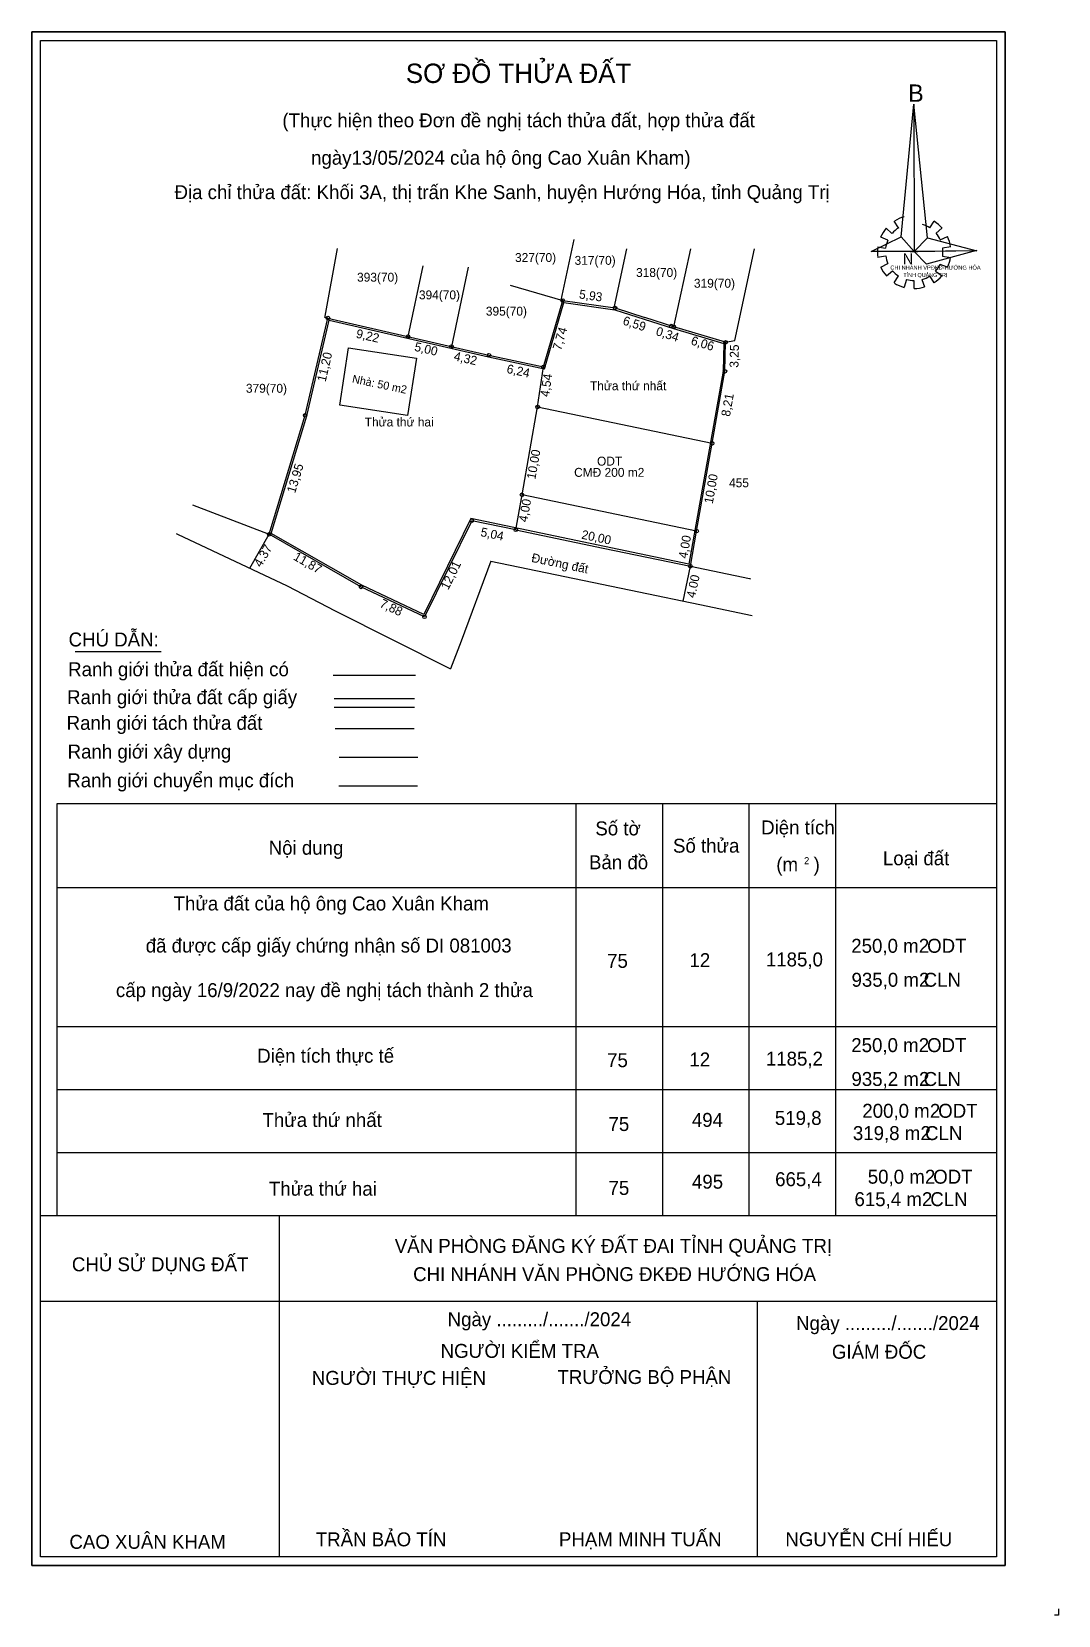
# Model space of a CAD drawing. Extents: x -165 to 552338, y -8 to 1839535.
# Drawn here: x 552222.9 to 552338.1, y 1839356.9 to 1839534.6 of the extents above.
import ezdxf

# ---------------------------------------------------------------- set-up
doc = ezdxf.new("R2010")
doc.units = 0
for name, color, linetype in [('Level 1', 7, 'Continuous'), ('Level 10', 7, 'Continuous'), ('Level 15', 7, 'Continuous'), ('Level 16', 7, 'Continuous'), ('Level 2', 7, 'Continuous'), ('Level 20', 7, 'Continuous'), ('Level 36', 7, 'Continuous'), ('Level 5', 7, 'Continuous'), ('Level 62', 7, 'Continuous'), ('Level 63', 7, 'Continuous'), ('Level 9', 7, 'Continuous')]:
    doc.layers.add(name, color=color, linetype=linetype)

msp = doc.modelspace()

# ---------------------------------------------------------------- linework, layer by layer
at = {"layer": 'Level 1'}
for p, q in [((552332.14, 1839362.51), (552332.14, 1839534.55)), ((552320.18, 1839512.55), (552319.7, 1839513.28)), ((552323.68, 1839512.55), (552324.16, 1839513.28)), ((552318.98, 1839511.16), (552318.18, 1839511.49)), ((552318.77, 1839512.5), (552319.43, 1839511.91)), ((552325.04, 1839512.5), (552324.38, 1839511.94)), ((552324.86, 1839511.19), (552325.66, 1839511.58)), ((552317.83, 1839510.41), (552318.71, 1839510.27)), ((552318.71, 1839509.37), (552317.83, 1839509.24)), ((552321.49, 1839509.88), (552322.35, 1839509.88)), ((552326.03, 1839510.41), (552325.12, 1839510.27)), ((552325.12, 1839509.37), (552326.03, 1839509.24)), ((552326.03, 1839509.57), (552326.03, 1839509.57)), ((552326.03, 1839509.57), (552326.03, 1839509.57)), ((552318.18, 1839508.15), (552318.98, 1839508.54)), ((552319.51, 1839507.7), (552318.82, 1839507.14)), ((552324.33, 1839507.7), (552325.05, 1839507.17)), ((552325.67, 1839508.13), (552324.84, 1839508.44)), ((552319.7, 1839506.39), (552320.16, 1839507.17)), ((552321.06, 1839506.75), (552320.8, 1839505.89)), ((552321.92, 1839505.75), (552321.92, 1839506.61)), ((552322.8, 1839506.75), (552323.07, 1839505.92)), ((552324.16, 1839506.39), (552323.68, 1839507.15))]:
    msp.add_line(p, q, dxfattribs=at)
msp.add_lwpolyline([(552332.14, 1839534.55), (552222.94, 1839534.55), (552222.94, 1839362.51), (552332.14, 1839362.51)], dxfattribs=at)
for points in [[(552321.87, 1839526.44), (552321.92, 1839509.9), (552320.48, 1839511.55)], [(552321.87, 1839526.44), (552321.92, 1839509.9), (552323.44, 1839511.44)], [(552317.11, 1839509.9), (552320.48, 1839511.55), (552321.92, 1839509.9)], [(552328.97, 1839509.96), (552321.92, 1839509.9), (552323.44, 1839511.44)], [(552328.92, 1839509.99), (552323.31, 1839508.48), (552321.92, 1839509.9)]]:
    msp.add_lwpolyline(points, close=True, dxfattribs=at)
for centre, major_axis, start_param, end_param in [((552321.93, 1839509.85), (3.23, 0), 2.133735, 2.444963), ((552321.93, 1839509.85), (4.12, 0), 1.84956, 2.139009), ((552321.93, 1839509.85), (3.23, 0), 1.002709, 1.275562), ((552321.93, 1839509.85), (4.12, 0), 0.710562, 0.996872), ((552321.93, 1839509.85), (4.12, 0), 2.439582, 2.724002), ((552321.93, 1839509.85), (3.23, 0), 2.723685, 3.015158), ((552321.93, 1839509.85), (3.23, 0), 0.426784, 0.706465), ((552321.93, 1839509.85), (4.12, 0), 0.139051, 0.433933), ((552321.91, 1839509.79), (3.46, -2.24), 3.569886, 3.856919), ((552321.93, 1839509.85), (3.23, 0), 3.2823, 3.561051), ((552321.93, 1839509.85), (3.23, 0), 6.135584, 6.416185), ((552321.93, 1839509.85), (4.12, 0), 5.849798, 6.138396), ((552321.93, 1839509.85), (4.12, 0), 3.569886, 3.856919), ((552321.93, 1839509.85), (3.23, 0), 3.860776, 4.132583), ((552321.93, 1839509.85), (3.23, 0), 5.549695, 5.830716), ((552321.91, 1839509.82), (4.12, 0), 4.147091, 4.436593), ((552321.93, 1839509.85), (3.23, 0), 4.438547, 4.71314), ((552321.93, 1839509.85), (4.12, 0), 4.71301, 4.997611), ((552321.93, 1839509.85), (3.23, 0), 4.990871, 5.284602), ((552321.93, 1839509.85), (4.12, 0), 5.285614, 5.570855)]:
    msp.add_ellipse(centre, major_axis=major_axis, ratio=0.995001, start_param=start_param, end_param=end_param, dxfattribs=at)
at = {"layer": 'Level 10'}
msp.add_line((552277.24, 1839478.67), (552287.03, 1839476.63), dxfattribs=at)
for points in [[(552280.33, 1839496.96), (552282.5, 1839504.39), (552288.37, 1839503.56), (552291.72, 1839502.48)], [(552277.24, 1839478.67), (552272.3, 1839479.7), (552267, 1839468.92), (552259.87, 1839472.27), (552249.57, 1839478.17), (552253.61, 1839491.52), (552256.16, 1839502.43), (552274.23, 1839498.27), (552280.33, 1839496.96)], [(552287.03, 1839476.63), (552296.82, 1839474.59), (552297.52, 1839478.53), (552299.27, 1839488.38), (552300.7, 1839496.46), (552300.78, 1839499.71), (552294.97, 1839501.44), (552291.72, 1839502.48)], [(552277.24, 1839478.67), (552277.94, 1839482.61), (552279.68, 1839492.46), (552280.33, 1839496.96)]]:
    msp.add_lwpolyline(points, dxfattribs=at)
at = {"layer": 'Level 16'}
for p, q in [((552288.26, 1839503.58), (552289.7, 1839510.18)), ((552294.97, 1839501.44), (552296.86, 1839510.18)), ((552276.59, 1839506.11), (552282.5, 1839504.39)), ((552240.96, 1839481.49), (552249.45, 1839478.24)), ((552227.81, 1839465.01), (552237.46, 1839465.01))]:
    msp.add_line(p, q, dxfattribs=at)
for points in [[(552256.16, 1839502.43), (552255.83, 1839502.51), (552255.87, 1839502.65), (552257.22, 1839510.25)], [(552300.78, 1839499.71), (552301.79, 1839499.92), (552304.01, 1839510.18)], [(552239.13, 1839478.27), (552239.29, 1839478.2), (552251.6, 1839472.39), (552256.99, 1839469.58), (552269.93, 1839463.09)], [(552274.42, 1839475.15), (552291.03, 1839471.71), (552297.88, 1839470.29), (552303.75, 1839469.07)], [(552296.82, 1839474.59), (552303.46, 1839473.2), (552303.57, 1839473.18)]]:
    msp.add_lwpolyline(points, dxfattribs=at)
msp.add_lwpolyline([(552300.58, 1839499.56), (552300.5, 1839496.48), (552296.66, 1839474.83), (552272.19, 1839479.93), (552266.91, 1839469.18), (552259.96, 1839472.45), (552249.81, 1839478.26), (552253.8, 1839491.47), (552256.31, 1839502.19), (552274.19, 1839498.07), (552280.47, 1839496.73), (552282.64, 1839504.17), (552288.33, 1839503.36), (552294.91, 1839501.25)], close=True, dxfattribs=at)
at = {"layer": 'Level 2'}
msp.add_lwpolyline([(552338.1, 1839357.64), (552338.1, 1839356.91), (552337.65, 1839356.91)], dxfattribs=at)
at = {"layer": 'Level 20'}
for centre in [(552282.5, 1839504.39), (552288.37, 1839503.56), (552256.16, 1839502.43), (552265.15, 1839500.36), (552294.68, 1839501.53), (552294.97, 1839501.44), (552270.02, 1839499.24), (552274.23, 1839498.27), (552300.78, 1839499.71), (552300.78, 1839499.71), (552280.33, 1839496.96), (552280.33, 1839496.96), (552300.7, 1839496.46), (552253.61, 1839491.52), (552279.68, 1839492.46), (552299.27, 1839488.38), (552277.94, 1839482.61), (552277.94, 1839482.61), (552272.3, 1839479.7), (552277.24, 1839478.67), (552277.24, 1839478.67), (552249.57, 1839478.17), (552297.52, 1839478.53), (552296.82, 1839474.59), (552259.87, 1839472.27), (552267, 1839468.92)]:
    msp.add_circle(centre, 0.2, dxfattribs=at)
at = {"layer": 'Level 36'}
msp.add_lwpolyline([(552274.42, 1839475.15), (552271.09, 1839466.2), (552269.93, 1839463.09)], dxfattribs=at)
at = {"layer": 'Level 5'}
for p, q in [((552265.15, 1839500.36), (552266.84, 1839508.3)), ((552271.91, 1839508.14), (552270.02, 1839499.24)), ((552279.68, 1839492.46), (552299.27, 1839488.38)), ((552297.52, 1839478.53), (552277.94, 1839482.61)), ((552247.39, 1839474.38), (552249.57, 1839478.17)), ((552296, 1839470.68), (552296.82, 1839474.59))]:
    msp.add_line(p, q, dxfattribs=at)
msp.add_lwpolyline([(552282.5, 1839504.39), (552282.31, 1839504.45), (552283.8, 1839511.26)], dxfattribs=at)
at = {"layer": 'Level 62'}
for p, q in [((552256.76, 1839462.36), (552265.99, 1839462.36)), ((552256.85, 1839459.74), (552265.88, 1839459.74)), ((552256.85, 1839458.77), (552265.88, 1839458.77)), ((552256.99, 1839456.4), (552265.84, 1839456.4)), ((552257.41, 1839453.18), (552266.26, 1839453.18)), ((552257.37, 1839449.95), (552266.22, 1839449.95)), ((552284.02, 1839447.97), (552293.72, 1839447.97)), ((552284.02, 1839438.55), (552284.02, 1839447.97)), ((552293.72, 1839447.97), (552303.43, 1839447.97)), ((552293.72, 1839438.55), (552293.72, 1839447.97)), ((552303.43, 1839447.97), (552313.14, 1839447.97)), ((552303.43, 1839438.55), (552303.43, 1839447.97)), ((552313.14, 1839447.97), (552331.16, 1839447.97)), ((552313.14, 1839438.55), (552313.14, 1839447.97)), ((552225.8, 1839438.55), (552284.02, 1839438.55)), ((552225.8, 1839422.96), (552225.8, 1839438.55)), ((552284.02, 1839438.55), (552293.72, 1839438.55)), ((552284.02, 1839422.96), (552284.02, 1839438.55)), ((552293.72, 1839438.55), (552303.43, 1839438.55)), ((552293.72, 1839422.96), (552293.72, 1839438.55)), ((552303.43, 1839438.55), (552313.14, 1839438.55)), ((552303.43, 1839422.96), (552303.43, 1839438.55)), ((552313.14, 1839438.55), (552331.16, 1839438.55)), ((552313.14, 1839422.96), (552313.14, 1839438.55)), ((552225.8, 1839422.96), (552284.02, 1839422.96)), ((552225.8, 1839415.89), (552225.8, 1839422.96)), ((552284.02, 1839422.96), (552293.72, 1839422.96)), ((552284.02, 1839415.89), (552284.02, 1839422.96)), ((552293.72, 1839422.96), (552303.43, 1839422.96)), ((552293.72, 1839415.89), (552293.72, 1839422.96)), ((552303.43, 1839422.96), (552313.14, 1839422.96)), ((552303.43, 1839415.89), (552303.43, 1839422.96)), ((552313.14, 1839422.96), (552331.16, 1839422.96)), ((552313.14, 1839415.89), (552313.14, 1839422.96)), ((552225.8, 1839415.89), (552284.02, 1839415.89)), ((552225.8, 1839401.77), (552225.8, 1839415.89)), ((552284.02, 1839415.89), (552293.72, 1839415.89)), ((552284.02, 1839401.77), (552284.02, 1839415.89)), ((552293.72, 1839415.89), (552303.43, 1839415.89)), ((552293.72, 1839401.77), (552293.72, 1839415.89)), ((552303.43, 1839415.89), (552313.14, 1839415.89)), ((552303.43, 1839401.77), (552303.43, 1839415.89)), ((552313.14, 1839415.89), (552331.16, 1839415.89)), ((552313.14, 1839401.77), (552313.14, 1839415.89)), ((552225.8, 1839408.83), (552331.17, 1839408.83)), ((552222.93, 1839362.5), (552222.93, 1839400.83)), ((552223.91, 1839401.77), (552331.17, 1839401.77)), ((552250.72, 1839392.14), (552250.72, 1839401.77)), ((552223.91, 1839392.14), (552250.72, 1839392.14)), ((552223.91, 1839392.14), (552223.91, 1839392.14)), ((552223.91, 1839363.48), (552223.91, 1839392.14)), ((552250.72, 1839392.14), (552304.35, 1839392.14)), ((552250.72, 1839363.48), (552250.72, 1839392.14)), ((552304.35, 1839392.14), (552331.16, 1839392.14)), ((552304.35, 1839392.14), (552304.35, 1839392.14)), ((552304.35, 1839363.48), (552304.35, 1839392.14))]:
    msp.add_line(p, q, dxfattribs=at)
msp.add_lwpolyline([(552222.94, 1839534.55), (552332.14, 1839534.55), (552332.14, 1839362.51), (552222.94, 1839362.51)], close=True, dxfattribs=at)
for points in [[(552331.17, 1839401.78), (552331.17, 1839363.48), (552223.91, 1839363.48), (552223.91, 1839533.58), (552331.17, 1839533.58), (552331.17, 1839401.78)], [(552225.8, 1839438.55), (552225.8, 1839447.97), (552284.02, 1839447.97)]]:
    msp.add_lwpolyline(points, dxfattribs=at)
at = {"layer": 'Level 9'}
msp.add_lwpolyline([(552266.08, 1839497.94), (552265.1, 1839491.51), (552257.49, 1839492.67), (552258.47, 1839499.1), (552266.08, 1839497.94)], dxfattribs=at)

# ---------------------------------------------------------------- texts
at = {"layer": 'Level 1'}
for s, height, p in [('B', 1.94, (552321.26, 1839526.69)), ('327(70)', 1, (552277.15, 1839508.72)), ('317(70)', 1, (552283.83, 1839508.4)), ('N', 1.21, (552320.65, 1839508.47)), ('393(70)', 1, (552259.43, 1839506.51)), ('318(70)', 1, (552290.73, 1839507.04)), ('CHI NHÁNH VPĐKĐ-HƯỚNG HÓA', 0.4588, (552319.25, 1839507.86)), ('TỈNH QUẢNG TRỊ', 0.4384, (552320.72, 1839507.04)), ('394(70)', 1, (552266.37, 1839504.53)), ('319(70)', 1, (552297.22, 1839505.83)), ('395(70)', 1, (552273.88, 1839502.7)), ('379(70)', 1, (552246.96, 1839494.05)), ('455', 1, (552301.16, 1839483.45))]:
    msp.add_text(s, height=height, dxfattribs=at).set_placement(p)
at = {"layer": 'Level 15'}
for s, p in [('Thửa thứ nhất', (552285.56, 1839494.33)), ('Thửa thứ hai', (552260.29, 1839490.27)), ('ODT', (552286.35, 1839485.88)), ('CMĐ 200 m2', (552283.78, 1839484.62))]:
    msp.add_text(s, height=1, dxfattribs=at).set_placement(p)
at = {"layer": 'Level 5'}
for s, rotation, p in [('5,93', 351.9519, (552284.29, 1839504.64)), ('6,59', 342.192, (552289.16, 1839501.73)), ('9,22', 347.0355, (552259.25, 1839500.24)), ('7,74', 73.7191, (552282.3, 1839498.73)), ('0,34', 342.1927, (552292.87, 1839500.54)), ('6,06', 343.4184, (552296.81, 1839499.48)), ('11,20', 76.8444, (552255.9, 1839495.21)), ('5,00', 347.0355, (552265.8, 1839498.77)), ('4,32', 347.0355, (552270.22, 1839497.71)), ('3,25', 88.5899, (552302.21, 1839496.85)), ('6,24', 347.8796, (552276.15, 1839496.29)), ('4,54', 81.8207, (552280.96, 1839493.53)), ('8,21', 79.9399, (552301.25, 1839491.32)), ('10,00', 79.9399, (552279.43, 1839484.29)), ('13,95', 73.163, (552252.48, 1839482.72)), ('10,00', 79.9392, (552299.33, 1839481.55)), ('4,00', 79.9403, (552278.52, 1839479.48)), ('5,04', 348.2286, (552273.22, 1839477.98)), ('20,00', 348.2279, (552284.54, 1839477.69)), ('4,00', 79.9405, (552296.46, 1839475.4)), ('11,87', 330.1952, (552252.2, 1839475.38)), ('Đường đất', 348.228, (552278.93, 1839475.09)), ('12,01', 63.8189, (552269.66, 1839471.87)), ('7,88', 334.8337, (552261.88, 1839470.07))]:
    msp.add_text(s, height=1, rotation=rotation, dxfattribs=at).set_placement(p)
at = {"layer": 'Level 62'}
for s, height, p in [('SƠ ĐỒ THỬA ĐẤT', 2.1714, (552264.9, 1839528.8)), ('(Thực hiện theo Đơn đề nghị tách thửa đất, hợp thửa đất', 1.5647, (552251.05, 1839523.83)), ('ngày13/05/2024 của hộ ông Cao Xuân Kham)', 1.5647, (552254.27, 1839519.63)), ('Địa chỉ thửa đất: Khối 3A, thị trấn Khe Sanh, huyện Hướng Hóa, tỉnh Quảng Trị', 1.5647, (552238.95, 1839515.77)), ('CHÚ DẪN:', 1.565, (552227.07, 1839465.59)), ('Ranh giới thửa đất hiện có', 1.5647, (552227.02, 1839462.25)), ('Ranh giới thửa đất cấp giấy', 1.5647, (552226.9, 1839459.12)), ('Ranh giới tách thửa đất', 1.5647, (552226.85, 1839456.24)), ('Ranh giới xây dựng', 1.5647, (552226.96, 1839453.02)), ('Ranh giới chuyển mục đích', 1.5647, (552226.92, 1839449.79)), ('Số tờ', 1.565, (552286.16, 1839444.4)), ('Diện tích', 1.565, (552304.76, 1839444.51)), ('Nội dung', 1.565, (552249.52, 1839442.23)), ('Số thửa', 1.565, (552294.87, 1839442.46)), ('Bản đồ', 1.565, (552285.45, 1839440.6)), ('(m   )', 1.565, (552306.46, 1839440.36)), ('2', 0.782, (552309.58, 1839441.17)), ('Loại đất', 1.565, (552318.42, 1839441.05)), ('Thửa đất của hộ ông Cao Xuân Kham', 1.5647, (552238.85, 1839435.98)), (' đã được cấp giấy chứng nhận số DI 081003', 1.5647, (552235.14, 1839431.26)), ('250,0 m', 1.565, (552314.87, 1839431.23)), ('2', 1.56, (552322.45, 1839431.23)), (' ODT', 1.565, (552322.8, 1839431.23)), ('75', 1.565, (552287.48, 1839429.54)), ('12', 1.565, (552296.72, 1839429.62)), ('1185,0', 1.565, (552305.29, 1839429.7)), ('cấp ngày 16/9/2022 nay đề nghị tách thành 2 thửa', 1.5647, (552232.38, 1839426.26)), ('935,0 m', 1.565, (552314.9, 1839427.42)), ('2 ', 1.565, (552322.47, 1839427.42)), ('CLN', 1.565, (552322.99, 1839427.42)), ('Diện tích thực tế', 1.5647, (552248.23, 1839418.9)), ('1185,2', 1.565, (552305.29, 1839418.57)), ('250,0 m', 1.565, (552314.87, 1839420.09)), ('2', 1.56, (552322.44, 1839420.09)), (' ODT', 1.565, (552322.79, 1839420.09)), ('75', 1.565, (552287.48, 1839418.4)), ('12', 1.565, (552296.71, 1839418.48)), ('935,2 m', 1.565, (552314.89, 1839416.29)), ('2 ', 1.565, (552322.47, 1839416.29)), ('CLN', 1.565, (552322.99, 1839416.29)), ('Thửa thứ nhất', 1.5647, (552248.82, 1839411.69)), ('494', 1.565, (552296.99, 1839411.7)), ('519,8', 1.565, (552306.3, 1839411.92)), ('200,0 m', 1.565, (552316.11, 1839412.72)), ('2', 1.56, (552323.69, 1839412.72)), (' ODT', 1.565, (552324.04, 1839412.72)), ('75', 1.565, (552287.64, 1839411.24)), ('319,8 m', 1.565, (552315.05, 1839410.22)), ('2 ', 1.565, (552322.63, 1839410.22)), ('CLN', 1.565, (552323.15, 1839410.22)), ('495', 1.565, (552297, 1839404.77)), ('665,4', 1.565, (552306.33, 1839405.05)), ('50,0 m', 1.565, (552316.72, 1839405.33)), ('2', 1.56, (552323.14, 1839405.33)), (' ODT', 1.565, (552323.48, 1839405.33)), ('Thửa thứ hai', 1.5647, (552249.54, 1839403.98)), ('75', 1.565, (552287.64, 1839404.07)), ('615,4 m', 1.565, (552315.23, 1839402.81)), ('2', 1.56, (552322.8, 1839402.81)), (' CLN', 1.565, (552323.15, 1839402.81)), ('VĂN PHÒNG ĐĂNG KÝ ĐẤT ĐAI TỈNH QUẢNG TRỊ', 1.5647, (552263.66, 1839397.57)), ('CHỦ SỬ DỤNG ĐẤT', 1.5647, (552227.44, 1839395.5)), ('CHI NHÁNH VĂN PHÒNG ĐKĐĐ HƯỚNG HÓA', 1.5647, (552265.72, 1839394.4)), ('Ngày ........./......./2024', 1.5647, (552269.59, 1839389.34)), ('Ngày ........./......./2024', 1.5647, (552308.68, 1839388.91)), ('NGƯỜI KIỂM TRA', 1.5647, (552268.8, 1839385.79)), ('GIÁM ĐỐC', 1.565, (552312.7, 1839385.69)), ('NGƯỜI THỰC HIỆN', 1.5647, (552254.35, 1839382.76)), ('TRƯỞNG BỘ PHẬN', 1.5647, (552281.91, 1839382.86)), ('CAO XUÂN KHAM', 1.5647, (552227.16, 1839364.37)), ('TRẦN BẢO TÍN', 1.5647, (552254.8, 1839364.65)), ('PHẠM MINH TUẤN', 1.5647, (552282.08, 1839364.66)), ('NGUYỄN CHÍ HIẾU', 1.5647, (552307.48, 1839364.66))]:
    msp.add_text(s, height=height, dxfattribs=at).set_placement(p)
at = {"layer": 'Level 63'}
for s, rotation, p in [('4.37', 60.0926, (552248.66, 1839474.4)), ('4.00', 78.1557, (552297.34, 1839470.97))]:
    msp.add_text(s, height=1, rotation=rotation, dxfattribs=at).set_placement(p)
at = {"layer": 'Level 9'}
msp.add_text('Nhà: 50 m2', height=0.9, rotation=348.2279, dxfattribs=at).set_placement((552258.82, 1839495.2))

doc.saveas('drawing.dxf')
